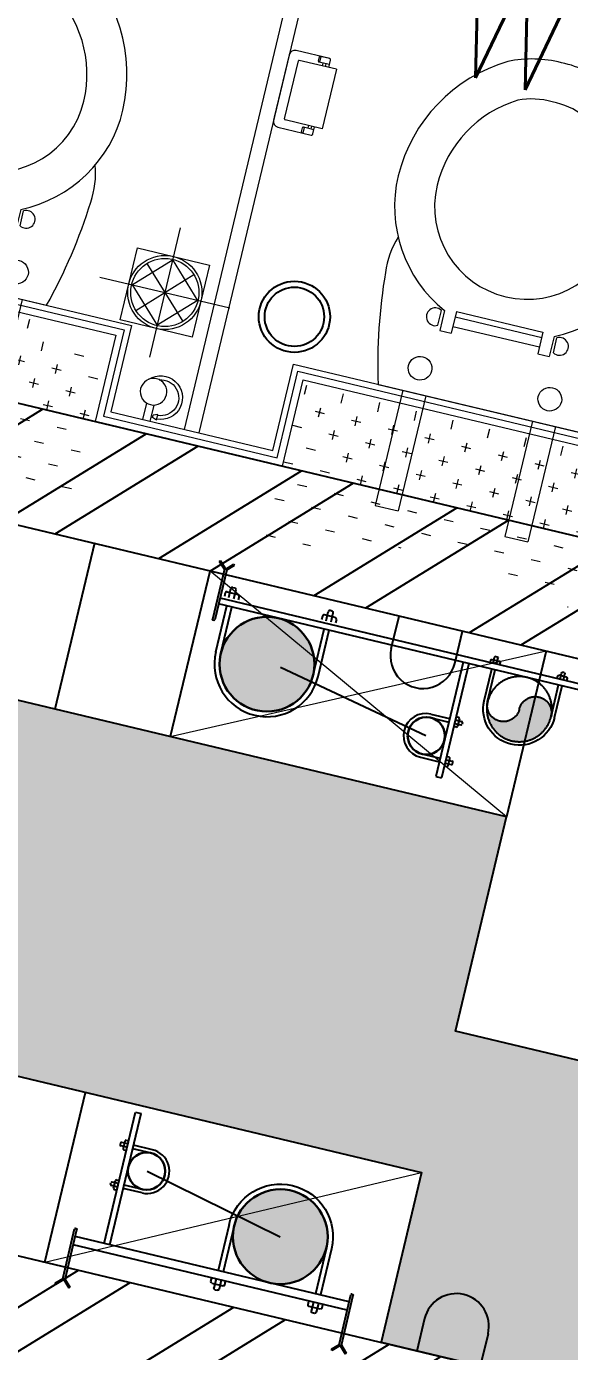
# Model space of a CAD drawing. Header units: millimetres. Extents: x 783817721 to 783927949, y 1443754877 to 1443839643.
# Drawn here: x 783834437 to 783835353, y 1443809832 to 1443812069 of the extents above; entities that cross this region are included whole.
import ezdxf

# ---------------------------------------------------------------- set-up
doc = ezdxf.new("R2010")
doc.units = ezdxf.units.MM
doc.header["$LTSCALE"] = 700
doc.header["$PDMODE"] = 32
doc.header["$PDSIZE"] = 0.35
for name, pattern in [('DASHED2', [0.375, 0.25, -0.125]), ('HIDDEN', [9.524999999999999, 6.35, -3.175]), ('HIDDEN2', [0.1875, 0.125, -0.0625])]:
    doc.linetypes.add(name, pattern=pattern)
doc.layers.get('0').update_dxf_attribs({"linetype": 'CONTINUOUS'})
doc.layers.get('Defpoints').update_dxf_attribs({"linetype": 'CONTINUOUS'})
for name, color, linetype in [('A-BEAM', 8, 'HIDDEN2'), ('A-CONSTURCTION LINE HUB-04', 7, 'DASHED2'), ('A-DIM-GRID', 3, 'CONTINUOUS'), ('A-FLOR SUNK', 250, 'CONTINUOUS'), ('A-HATCH', 8, 'CONTINUOUS'), ('A-SERVICE', 254, 'HIDDEN'), ('A-SILL', 2, 'CONTINUOUS'), ('A-TILE DROP', 8, 'CONTINUOUS'), ('A-Title', 2, 'CONTINUOUS'), ('A-WALL-XXX', 7, 'CONTINUOUS'), ('N-FIT', 9, 'CONTINUOUS'), ('PL-CLAMP', 31, 'CONTINUOUS')]:
    doc.layers.add(name, color=color, linetype=linetype)
for name, color, linetype, lineweight in [('A-CUTOUT BELOW', 8, 'HIDDEN', 5), ('A-INT-FIXTURE', 250, 'CONTINUOUS', 9), ('PL-LCS-WP', 93, 'HIDDEN', 35), ('PL-SP', 190, 'CONTINUOUS', 25)]:
    doc.layers.add(name, color=color, linetype=linetype, lineweight=lineweight)
doc.styles.add('ROMANS', font='romans.shx')
doc.dimstyles.new('A-DIM-GRID-100', dxfattribs={"dimscale": 100, "dimtxt": 3, "dimasz": 2.25, "dimexe": 0.18, "dimexo": 0, "dimgap": 0.75, "dimtad": 1, "dimdec": 0, "dimzin": 0, "dimdsep": 46, "dimtxsty": 'ROMANS', "dimblk": 'AR-DIM-ARROW', "dimcen": 2, "dimclrd": 256, "dimclre": 8, "dimclrt": 7, "dimaunit": 1, "dimadec": 0, "dimazin": 0, "dimtfac": 1, "dimtdec": 0, "dimtix": 1, "dimtofl": 0, "dimtmove": 2, "dimatfit": 3, "dimldrblk": 'AR-LED-ARROW', "dimfxl": 0.18, "dimtolj": 1, "dimtzin": 0, "dimlwd": -1, "dimlwe": -1, "dimarcsym": 0})

# ---------------------------------------------------------------- blocks, each defined once
blk = doc.blocks.new('FLR TRAP 5')
for p, q in [((-1.45448e-11, 112.5000000000145), (-1.45448e-11, -112.4999999999854)), ((-62.50000000001454, 62.50000000001454), (62.49999999998546, 62.50000000001454)), ((-62.50000000001454, -62.49999999998546), (-62.50000000001454, 62.50000000001454)), ((1.007608666419407, 57.57615116132364), (-57.57615116129453, -1.0076086663612)), ((-1.007608666332082, 57.57615116132364), (57.57615116132365, -1.0076086663612)), ((62.49999999998546, 62.50000000001454), (62.49999999998546, -62.49999999998546)), ((40.71872086507211, 40.71872086507209), (-40.71872086510119, -40.718720865043)), ((-40.71872086510119, 40.71872086507209), (40.71872086507211, -40.718720865043)), ((112.4999999999854, 1.45448e-11), (-112.5000000000145, -1.4559e-11)), ((-57.57615116129453, 1.007608666419393), (1.007608666419407, -57.57615116129455)), ((57.57615116132365, 1.007608666419393), (-1.007608666332082, -57.57615116129455)), ((62.49999999998546, -62.49999999998546), (-62.50000000001454, -62.49999999998546))]:
    blk.add_line(p, q)
for radius in [62.58496728986274, 57.58496728986274]:
    blk.add_circle((-1.45448e-11, 1.45448e-11), radius)
blk = doc.blocks.new('B8-AR-2000$0$HEALTH FAU P 1')
for p, q in [((0, 0), (0, 28.38904564197765)), ((12.69999999995343, 0), (12.69999999995343, 28.38904564197765)), ((22.2275324047514, 13.93403204795504), (14.81600070018612, 11.29902724169005)), ((14.81600070018612, 7.097202625189311), (14.81600070018612, 11.29902724169005)), ((22.2275324047514, 4.462197818924324), (14.81600070018612, 7.097202625189311)), ((22.2275324047514, 4.462197818924324), (22.2275324047514, 13.93403204795504))]:
    blk.add_line(p, q)
at = {"extrusion": (0, 0, -1)}
for centre, major_axis, ratio, start_param, end_param in [((6.349999999976716, 49.90918335852165), (15.8656677662643, 15.8656677662643), 0.9999999999997597, 3.926990816987361, 10.21017612416694), ((20.34574648247508, 42.90917936847107), (-26.04532086802537, 26.04532086802537), 0.9999999999995175, 6.27066274381938, 10.15906509699235), ((20.34574648247508, 42.90917936847107), (-21.55519280749815, 21.55519280749815), 0.9999999999997758, 0.4695714506295328, 3.865220544000678)]:
    blk.add_ellipse(centre, major_axis=major_axis, ratio=ratio, start_param=start_param, end_param=end_param, dxfattribs=at)
blk = doc.blocks.new('EWC 2')
for p, q in [((-0.0003062749880841, 175.0000837584551), (0.0009062749880896, -175.0000837584061)), ((-0.0001590365569848, 132.4999999991996), (-200.000159036557, 132.4993937245017)), ((-200.000159036557, 132.4993937245017), (-200.0000204594832, 92.49939372473456)), ((-2.04594831772e-05, 92.49999999943249), (-200.0000204594832, 92.49939372473456)), ((147.418668561826, 95.000510721773), (112.4996708794497, 95.00038974745256)), ((112.4996708794497, 95.00038974745256), (112.4997401679866, 75.00038974756899)), ((120.2653358827883, 100.2500685871782), (146.2017377619413, 100.2501584419369)), ((149.9997401679866, 75.00051966357566), (112.4997401679866, 75.00038974756899)), ((124.5247435141354, 75.00043140731573), (124.5252631781623, -74.99956859178205)), ((141.0085677036477, 75.000488514328), (141.009087367689, -74.99951148476978)), ((149.9997401679866, 75.00051966357566), (150.0002598320134, -74.99948033552212)), ((150.0002598320134, -74.99948033552212), (112.5002598320134, -74.9996102515288)), ((112.5002598320134, -74.9996102515288), (112.5003291205503, -94.99961025141235)), ((0.0006204594831829, -92.49999999943249), (-199.9993795405168, -92.50060627413038)), ((-199.9993795405168, -92.50060627413038), (-199.999240963443, -132.5006062738975)), ((147.4193268029266, -94.99948927709197), (112.5003291205503, -94.99961025141235)), ((120.2660304979581, -100.2492352838599), (146.2024323771111, -100.2491454291012)), ((0.0007590365569905, -132.4999999991996), (-199.999240963443, -132.5006062738975))]:
    blk.add_line(p, q)
for centre, major_axis, ratio, start_param, end_param in [((349.9999999999708, 0.0012125493812645), (223.7499982217596, 0.02822001601382641), 0.9999999999940067, 1.569950856247431, 2.702970937519568), ((348.5653083877914, -43.65291758654352), (267.4083194749343, -0.5240368236592908), 0.9999999999940166, 0.5196769025226043, 1.566788912695956), ((247.1667612637392, -710.273605546201), (919.122388601868, -3.885747080667939), 0.9999999999943672, 1.640774174495799, 1.847289609812001), ((201.7434949504314, 57.30753662680214), (106.2854850310066, -106.2854850310066), 0.9999999999995539, 2.033551095230845, 2.455928543497696), ((349.9999999997308, 0.0012125493812645), (113.2552899699446, -107.6443300730158), 0.9999999998812673, 2.331194314084761, 5.472004177913206), ((348.5653083877987, -43.65291758657263), (199.906443114038, 0.9774928439277918), 0.9999999999940432, 0.5242974367139746, 1.55903845524096), ((42.80542047708879, 112.5001482969237), (14.1421356237829, 14.1421356237829), 0.9999999999988349, -0.7853946989711857, 5.4977906082084), ((133.2335107065228, 107.7884000831545), (10.60660171783259, 10.60660171783259), 0.9999999999997942, -1.311943292146727, 2.882746547794472), ((418.6296980171173, 9.744947520040972), (-61.01197028886268, 180.4606319963003), 0.9466445239575144, 4.351186336959167, 4.832374696135421), ((418.6296980171245, 9.744947520070076), (-35.8299443303299, 114.2030516416982), 0.9430540716306229, 4.342807645496122, 4.835174699858091), ((418.6297655283852, -9.7420468958881), (61.0105029442611, 180.4604130052969), 0.9466479392239276, 4.592402835895807, 5.073570867042794), ((418.6297655283924, -9.7420468958881), (35.82869504975697, 114.2018401050401), 0.9430663098829936, 4.589601683455149, 5.081943754183982), ((348.5650059147447, 43.65533274355397), (199.9053483197305, 1.180340603060181), 0.9999999999940726, -1.569825667739491, -0.5350846492127428), ((348.5650059147374, 43.65533274352489), (267.40740206461, 0.8747914394098621), 0.9999999999940501, -1.568093667666396, -0.5209816574932074), ((42.80619997312895, -112.4998517017375), (14.1421356237829, 14.1421356237829), 0.9999999999988349, -0.7853946989711857, 5.4977906082084), ((133.2342575533767, -107.7874769250484), (10.60660171782754, -10.60660171782754), 0.9999999999997232, 3.400445688240003, 7.595135528177604), ((349.9999999999708, 0.0012125493812645), (223.7358957197013, -2.512263343571392), 0.9999999999939564, 3.591323404061699, 4.724343485334036), ((247.1618398759166, 710.2753181114531), (649.9234817478236, 649.9234817478236), 0.9999999999997438, 3.654732108649438, 3.861247543966752), ((201.743892021128, -57.30613877427825), (106.2854850310215, 106.2854850310215), 0.999999999999474, 3.827263692535608, 4.249641140802451)]:
    blk.add_ellipse(centre, major_axis=major_axis, ratio=ratio, start_param=start_param, end_param=end_param)
blk = doc.blocks.new('TPH 1 P')
for p, q in [((54.08000094297849, 0.0002394931115077), (-54.08000094297849, -0.0002394931115077)), ((-68.82904856504858, -9.833032253624763), (-68.82879247481281, -67.66083062279074)), ((-54.08000094297849, -0.0002394931115077), (-58.99636466504118, -0.0002612652214111)), ((-54.07963218413164, -83.2697650886447), (-54.07991766879961, -18.8044008182668)), ((-52.85083218129687, -17.57530444472365), (47.93462412151171, -17.57485811658705)), ((49.16400597975195, -83.26930787445315), (49.16372049506939, -18.80394360413345)), ((63.91303079444447, -68.28637623668043), (63.9127719313785, -9.832444406862463)), ((-68.82885506959967, -53.5262849218169), (-58.99612762540157, -53.5262413775971)), ((-67.59977774663814, -50.45355215251482), (-60.22523216350048, -50.45351949434995)), ((-58.99605414455976, -70.11896893966048), (-58.99613578994276, -51.68260498183816)), ((-54.0797388112241, -59.19227457671229), (-58.99610253330133, -59.19229634882221)), ((-54.07971551459734, -64.45289219632548), (-58.99607923666002, -64.45291396843538)), ((49.16389935265947, -59.19181736257892), (54.08026307472215, -59.19179559046903)), ((49.16392264928624, -64.45243498219213), (54.0802863713489, -64.45241321008221)), ((54.08031146346371, -70.11846818130732), (54.08022981808068, -51.68210422348501)), ((54.08023798262188, -53.52574061924395), (63.91296542681999, -53.52569707502414)), ((55.30931530558341, -50.45300784994186), (62.68386088872109, -50.452975191777)), ((63.91303079444091, -68.28637623668432), (63.91295726227879, -51.68206067926518)), ((-66.37059972769742, -70.11900159782533), (-54.07969042248254, -70.11894716755057)), ((49.16400597975195, -83.26930787445315), (-54.07963218413164, -83.2697650886447)), ((49.16394774138648, -70.11848995341721), (61.45485704659328, -70.11843552314247))]:
    blk.add_line(p, q)
for centre, radius, start, end in [((54.08004448718061, -9.83248795106715), 9.832727444275072, 0.0002537341905495, 90.00025373419057), ((-58.99632112083594, -9.8329887094049), 9.832727444275072, 90.00025373419057, 180.0002537341905), ((-52.85082673826938, -18.80439537521016), 1.229090930534384, 90.00025373419057, 180.0002537341905), ((47.93462956453917, -18.80394904713179), 1.229090930534384, 0.0002537341905495, 90.00025373419057), ((-67.59977230361066, -51.6826430830013), 1.229090930534384, 90.00025373419057, 180.0002537341905), ((-60.225226720473, -51.68261042483648), 1.229090930534384, 0.0002537341905495, 90.00025373419057), ((55.30932074861089, -51.68209878042839), 1.229090930534384, 90.00025373419057, 180.0002537341905), ((62.68386633174856, -51.68206612226353), 1.229090930534384, 0.0002537341905495, 90.00025373419057), ((-66.37061061375239, -67.66081973673573), 2.458181861068768, 180.0002537341905, 270.0002537341906), ((61.45484616053835, -67.6602536620978), 2.458181861068768, 270.0002537341906, 0.0002537341905495)]:
    blk.add_arc(centre, radius, start, end)
blk = doc.blocks.new('bia')
at = {"layer": 'N-FIT'}
for radius in [60.0760000024455, 50.0760000024455]:
    blk.add_circle((-13644341.22740025, -3898555.232979853, -1.11760232471e-05), radius, dxfattribs=at)
blk = doc.blocks.new('125')
at = {"layer": 'A-INT-FIXTURE'}
h = blk.add_hatch(dxfattribs=at)
h.set_pattern_fill('CROSS', color=256, scale=4.999999999999986, angle=13.41739695793953)
h.set_pattern_definition([(0, (71653.34077888727, -28910.9004368782), (31.74999999999996, 31.74999999999995), [15.87499999999998, -47.62499999999988]), (90, (71661.27828007936, -28918.83793950081), (-31.74999999999995, 31.74999999999996), [15.87499999999998, -47.62499999999988])])
h.paths.add_polyline_path([(274940.2121209502, -3426.246198177338), (275540.212120235, -3426.246201515198), (275540.2121192813, -3576.246240854263), (274940.2121190429, -3576.246238231659)])
h = blk.add_hatch(dxfattribs=at)
h.set_pattern_fill('CROSS', color=256, scale=4.999999999999986, angle=13.41739695793953)
h.set_pattern_definition([(0, (72578.34074604511, -28910.90044403076), (31.74999999999996, 31.74999999999995), [15.87499999999998, -47.62499999999988]), (90, (72586.27824664116, -28918.83794498444), (-31.74999999999995, 31.74999999999996), [15.87499999999998, -47.62499999999988])])
h.paths.add_polyline_path([(275865.212087512, -3426.246204853058), (276465.2120866179, -3426.246208667755), (276465.2120859623, -3576.246247529984), (275865.2120853662, -3576.246243953705)])
blk.add_line((277865.2132127881, -3576.246162891388), (272940.2132142782, -3576.246353149414), dxfattribs=at)
for points in [[(274928.2131232619, -3414.246209383011), (275552.2108212709, -3414.246185302734), (275552.2108274102, -3564.246251821518), (275853.2130957246, -3564.246239185333), (275853.2130900621, -3414.246295213699), (276477.2108246684, -3414.246269702911), (276477.2108315229, -3564.246263980865), (276979.6792271733, -3564.246010065079), (276979.679220736, -3414.246003866196), (277603.6792208552, -3414.245982408524), (277603.6792273521, -3564.246100187302), (277953.2133518457, -3564.24375295639), (277953.2131885886, -2238.243680000305), (277853.2133536935, -2238.243680000305), (277853.2130966187, -764.246164560318), (280365.2131065726, -764.2460706233978)], [(274918.213122189, -3404.246210336685), (275562.2108203769, -3404.246185064316), (275562.2108271718, -3554.246250867844), (275843.2130951881, -3554.246238708496), (275843.2130895853, -3404.246294975281), (276487.210824728, -3404.246270179749), (276487.2108312249, -3554.246258497238), (276969.6792264581, -3554.246015310287), (276969.6792206764, -3404.246005773544), (277613.679219842, -3404.245981216431), (277613.6792271137, -3554.246037006378), (277943.2133495212, -3554.243813753128), (277943.2131900787, -2248.243680715561), (277843.2133551836, -2248.243679285049), (277843.2130947709, -754.2461657524109), (280365.213105917, -754.2460699081421)], [(275690.2131211162, -3554.246227025986), (275690.2130555511, -2051.246220588684)], [(275715.2130554318, -2051.246219873428), (275715.2131223679, -3554.246227741241)]]:
    blk.add_lwpolyline(points, dxfattribs=at)
for points in [[(274940.2121209502, -3426.246198177338), (275540.212120235, -3426.246201515198), (275540.2121192813, -3576.246240854263), (274940.2121190429, -3576.246238231659)], [(275865.212087512, -3426.246204853058), (276465.2120866179, -3426.246208667755), (276465.2120859623, -3576.246247529984), (275865.2120853662, -3576.246243953705)]]:
    blk.add_lwpolyline(points, close=True, dxfattribs=at)
for name, p, rotation in [('EWC 2', (275240.2119714022, -3404.246496915817), 89.99999933100982), ('EWC 2', (276165.2119566202, -3404.246582269669), 89.99999933100982), ('FLR TRAP 5', (275604.1521539688, -3336.955320119858, -1.205304405017795e-05), 90.00000050817812), ('bia', (-3622729.092550457, 13641015.06248403, 1.117602324707929e-05), 90.0000006153851), ('B8-AR-2000$0$HEALTH FAU P 1', (275618.1108418107, -3554.246177434921), 0.0003576678417911068)]:
    blk.add_blockref(name, p, dxfattribs=dict(at, rotation=rotation))
at = {"layer": 'A-INT-FIXTURE', "extrusion": (1.925920393495632e-33, 0, -1), "xscale": -1.000000000000002, "zscale": -1.000000000000002, "rotation": 269.9983215269958}
blk.add_blockref('TPH 1 P', (-275715.0058038831, -2952.246293783188), dxfattribs=at)
at = {"layer": 'A-TILE DROP', "insert": (275926.0894654393, -2662.86575627327), "char_height": 200.0000000000002, "attachment_point": 1, "rotation": 6.655714601406955e-08, "style": 'ROMANS'}
blk.add_mtext_dynamic_manual_height_columns('\\pxqc;WC', width=473.7160888731203, gutter_width=12.50000000000002, heights=[0], dxfattribs=at)
blk = doc.blocks.new('AR-DIM-ARROW')
for p, q in [((0, -0.5), (0, 0.5)), ((-1, 0), (0, 0))]:
    blk.add_line(p, q)
at = {"color": 6}
blk.add_line((-0.3535533905933335, -0.3535533905933335), (0.3535533905933335, 0.3535533905933335), dxfattribs=at)
blk = doc.blocks.new('*D98')
at = {"layer": 'A-DIM-GRID', "color": 8, "transparency": 16777216}
for p, q in [((783842163.9411302, 1443831689.779889), (783830343.2802594, 1443834509.65203)), ((783832014.7721014, 1443788259.414753), (783819994.1495955, 1443791126.988647))]:
    blk.add_line(p, q, dxfattribs=at)
at = {"layer": 'A-DIM-GRID', "transparency": 16777216}
blk.add_line((783830308.5792177, 1443834286.616522), (783820063.8680339, 1443791341.670597), dxfattribs=at)
at = {"layer": 'Defpoints', "color": 0, "transparency": 16777216}
for p in [(783842163.9411302, 1443831689.779889), (783820011.6582937, 1443791122.811868), (783832014.7721014, 1443788259.414753)]:
    blk.add_point(p, dxfattribs=at)
at = {"layer": 'A-DIM-GRID', "transparency": 16777216, "xscale": 225, "yscale": 225, "zscale": 225}
for p, rotation in [((783830360.7889577, 1443834505.475251), 76.58260137386257), ((783820011.6582937, 1443791122.811868), 256.5826013738626)]:
    blk.add_blockref('AR-DIM-ARROW', p, dxfattribs=dict(at, rotation=rotation))
at = {"layer": 'A-DIM-GRID', "color": 7, "transparency": 16777216, "insert": (783824967.3648973, 1443812866.3533), "char_height": 300, "attachment_point": 5, "rotation": 76.5826013738626, "style": 'ROMANS'}
blk.add_mtext('\\A1;44600', dxfattribs=at)
blk = doc.blocks.new('AR-LED-ARROW')
for p, q in [((-0.3535533905933335, 0.3535533905933335), (-0.3818376618407981, 0.3252691193458723)), ((0, 0), (-0.3818376618407981, 0.3252691193458723)), ((0, 0), (-0.3535533905933335, 0.3535533905933335)), ((0, 0), (-1, 0)), ((0, 0), (-0.3818376618407981, -0.3252691193458723)), ((0, 0), (-0.3535533905933335, -0.3535533905933335)), ((-0.3535533905933335, -0.3535533905933335), (-0.3818376618407981, -0.3252691193458723))]:
    blk.add_line(p, q)
blk = doc.blocks.new('*D99')
at = {"layer": 'A-DIM-GRID', "color": 8, "transparency": 16777216}
for p, q in [((783830850.3232619, 1443824219.385974), (783834035.6101902, 1443837571.835761)), ((783922822.1838353, 1443802938.892019), (783925858.5459169, 1443815667.061613))]:
    blk.add_line(p, q, dxfattribs=at)
at = {"layer": 'A-DIM-GRID', "transparency": 16777216}
blk.add_line((783834250.2921414, 1443837502.117328), (783925635.5104083, 1443815701.762649), dxfattribs=at)
at = {"layer": 'Defpoints', "color": 0, "transparency": 16777216}
for p in [(783830850.3232619, 1443824219.385974), (783925854.3691382, 1443815649.552914), (783922822.1838353, 1443802938.892019)]:
    blk.add_point(p, dxfattribs=at)
at = {"layer": 'A-DIM-GRID', "transparency": 16777216, "xscale": 225, "yscale": 225, "zscale": 225}
for p, rotation in [((783834031.4334115, 1443837554.327062), 166.5826029587621), ((783925854.3691382, 1443815649.552914), 346.5826029587622)]:
    blk.add_blockref('AR-DIM-ARROW', p, dxfattribs=dict(at, rotation=rotation))
at = {"layer": 'A-DIM-GRID', "color": 7, "transparency": 16777216, "insert": (783879995.1110089, 1443826820.798718), "char_height": 300, "attachment_point": 5, "rotation": 346.5826029587621, "style": 'ROMANS'}
blk.add_mtext('\\A1;94400', dxfattribs=at)
blk = doc.blocks.new('sp')
at = {"layer": 'PL-SP'}
h = blk.add_hatch(color=250, dxfattribs=at)
edge = h.paths.add_edge_path()
edge.add_ellipse((14139283.57134285, -5093984.224951903), major_axis=(38.89087296528579, 38.89087296528579), ratio=0.99999999999868, start_angle=45.00000000003781, end_angle=225.0000000000378)
edge.add_ellipse((14139283.57134285, -5093984.224951903), major_axis=(38.89087296528579, 38.89087296528579), ratio=0.99999999999868, start_angle=225.0000000000378, end_angle=405.0000000000378)
at = {"layer": 'PL-CLAMP'}
for p, q in [((14139206.08907535, -5093925.024951897, -0.0123569495943958), (14139206.08907535, -5093927.424951917, -0.0123569495943958)), ((14139218.57103749, -5093923.224951906, -0.0123569495943958), (14139207.88907536, -5093923.224951906, -0.0123569495943958)), ((14139218.57103749, -5093929.224951905, -0.0123569495943958), (14139207.88907536, -5093929.224951905, -0.0123569495943958)), ((14139212.57103746, -5093919.716403799, -0.0123569495943958), (14139212.57103746, -5093932.733500011, -0.0123569495943958)), ((14139214.37103747, -5093917.916403811, -0.0123569495943958), (14139218.57103749, -5093917.916403811, -0.0123569495943958)), ((14139283.57148116, -5093923.224951906, -2.7281923219e-06), (14139228.57134279, -5093923.224951906, -2.7281923219e-06)), ((14139283.57148116, -5093929.224951905, -2.7281822521e-06), (14139228.57134279, -5093929.224951905, -2.7281822521e-06)), ((14139214.37103747, -5093934.5335, -0.0123569495943958), (14139218.57103749, -5093934.5335, -0.0123569495943958)), ((14139212.57103746, -5094048.73350001, -0.0123569495943958), (14139212.57103746, -5094035.716403801, -0.0123569495943958)), ((14139214.37103747, -5094033.916403811, -0.0123569495943958), (14139218.57103749, -5094033.916403811, -0.0123569495943958)), ((14139206.08907535, -5094043.424951914, -0.0123569495943958), (14139206.08907535, -5094041.024951894, -0.0123569495943958)), ((14139218.57103749, -5094039.224951905, -0.0123569495943958), (14139207.88907536, -5094039.224951905, -0.0123569495943958)), ((14139218.57103749, -5094045.224951903, -0.0123569495943958), (14139207.88907536, -5094045.224951903, -0.0123569495943958)), ((14139214.37103747, -5094050.533499998, -0.0123569495943958), (14139218.57103749, -5094050.533499998, -0.0123569495943958)), ((14139283.57134285, -5094039.224951905, -2.7281822521e-06), (14139228.57134279, -5094039.224951905, -2.7281822521e-06)), ((14139283.57134285, -5094045.224951905, -2.7281721823e-06), (14139228.57134279, -5094045.224951905, -2.7281721823e-06))]:
    blk.add_line(p, q, dxfattribs=at)
for centre, radius, start, end in [((14139207.88907536, -5093925.024951897, -0.0123569495943958), 1.800000008353963, 90, 180), ((14139207.88907536, -5093927.424951917, -0.0123569495943958), 1.800000008353963, 180, 270), ((14139214.37103747, -5093919.716403799, -0.0123569495943958), 1.800000008353963, 90, 180), ((14139283.57134285, -5093984.224951903, -2.7281822521e-06), 61.00000003168171, 270, 90), ((14139214.37103747, -5093932.73350001, -0.0123569495943958), 1.800000008353963, 180, 270), ((14139214.37103747, -5094035.716403801, -0.0123569495943958), 1.800000008353963, 90, 180), ((14139207.88907536, -5094041.024951894, -0.0123569495943958), 1.800000008353963, 90, 180), ((14139207.88907536, -5094043.424951914, -0.0123569495943958), 1.800000008353963, 180, 270), ((14139214.37103747, -5094048.73350001, -0.0123569495943958), 1.800000008353963, 180, 270)]:
    blk.add_arc(centre, radius, start, end, dxfattribs=at)
at = {"layer": 'PL-SP', "lineweight": 30}
blk.add_circle((14139283.57134285, -5093984.224951903, -0.0123231995124083), 55.00000000001675, dxfattribs=at)
blk = doc.blocks.new('vp')
at = {"layer": 'PL-CLAMP'}
for p, q in [((14139306.69569263, -5093584.161550824, -0.0123231995124083), (14139306.69569263, -5093588.361550841, -0.0123231995124083)), ((14139308.49569262, -5093582.361550816, -0.0123231995124083), (14139321.51278884, -5093582.361550816, -0.0123231995124083)), ((14139312.00424073, -5093588.361550841, -0.0123231995124083), (14139312.00424073, -5093577.67958871, -0.0123231995124083)), ((14139313.80424072, -5093575.879588704, -0.0123231995124083), (14139316.20424074, -5093575.879588704, -0.0123231995124083)), ((14139318.00424073, -5093588.361550841, -0.0123231995124083), (14139318.00424073, -5093577.67958871, -0.0123231995124083)), ((14139323.31278883, -5093584.161550824, -0.0123231995124083), (14139323.31278883, -5093588.361550841, -0.0123231995124083)), ((14139375.69569263, -5093584.161550824, -0.0123231995124083), (14139375.69569263, -5093588.361550841, -0.0123231995124083)), ((14139390.51278883, -5093582.361550816, -0.0123231995124083), (14139377.49569262, -5093582.361550816, -0.0123231995124083)), ((14139381.00424073, -5093588.361550841, -0.0123231995124083), (14139381.00424073, -5093577.67958871, -0.0123231995124083)), ((14139385.20424074, -5093575.879588704, -0.0123231995124083), (14139382.80424071, -5093575.879588704, -0.0123231995124083)), ((14139387.00424073, -5093588.361550841, -0.0123231995124083), (14139387.00424073, -5093577.67958871, -0.0123231995124083)), ((14139392.31278882, -5093584.161550824, -0.0123231995124083), (14139392.31278882, -5093588.361550841, -0.0123231995124083)), ((14139312.00424073, -5093630.862988118, -0.0123231995224781), (14139312.00424073, -5093598.36298806, -0.0123231995224781)), ((14139318.00424073, -5093630.862988118, -0.0123231995124083), (14139318.00424073, -5093598.36298806, -0.0123231995124083)), ((14139381.00424073, -5093630.862988118, -0.0123231995124083), (14139381.00424073, -5093598.36298806, -0.0123231995124083)), ((14139387.00424073, -5093630.862988118, -0.0123231995023385), (14139387.00424073, -5093598.36298806, -0.0123231995023385))]:
    blk.add_line(p, q, dxfattribs=at)
for centre, radius, start, end in [((14139308.49569262, -5093584.161550824, -0.0123231995124083), 1.800000008353963, 90, 180), ((14139313.80424072, -5093577.67958871, -0.0123231995124083), 1.800000008353963, 90, 180), ((14139316.20424074, -5093577.67958871, -0.0123231995124083), 1.800000008353963, 0, 90), ((14139321.51278884, -5093584.161550824, -0.0123231995124083), 1.800000008353963, 0, 90), ((14139377.49569262, -5093584.161550824, -0.0123231995124083), 1.800000008353963, 90, 180), ((14139382.80424071, -5093577.67958871, -0.0123231995124083), 1.800000008353963, 90, 180), ((14139385.20424074, -5093577.67958871, -0.0123231995124083), 1.800000008353963, 0, 90), ((14139390.51278883, -5093584.161550824, -0.0123231995124083), 1.800000008353963, 0, 90), ((14139349.50424073, -5093630.862988118, -0.0123231995124083), 37.50000003167453, 180, 0)]:
    blk.add_arc(centre, radius, start, end, dxfattribs=at)
at = {"layer": 'PL-SP', "lineweight": 30}
blk.add_circle((14139349.50424073, -5093629.861609673, -0.012323199512101), 31.50000000000959, dxfattribs=at)
blk = doc.blocks.new('cl')
at = {"layer": 'PL-CLAMP'}
for p, q in [((128378.9999997007, 58456.62405022628), (128378.9999997013, 58543.51264921503, -2.37047933993e-05)), ((128379.9999997082, 58544.51264926224, -2.37047933992e-05), (128381.9999997015, 58544.51264926224, -2.37047933992e-05)), ((128382.9999997013, 58456.62405022628), (128382.9999997014, 58543.51264921503, -2.37047933993e-05))]:
    blk.add_line(p, q, dxfattribs=at)
at = {"layer": 'PL-CLAMP', "ltscale": 0.1}
for p, q in [((128378.9999997007, 58456.62405022628), (128368.1532216632, 58445.77727223308)), ((128380.9999996936, 58455.79562313885), (128369.5674352254, 58444.36305867067)), ((128380.9999996936, 58455.79562313885), (128392.5560246766, 58444.23959812638)), ((128382.9999997013, 58456.62405022628), (128393.9702382391, 58445.65381168878)), ((128369.5674352254, 58444.36305867067), (128368.1532216632, 58445.77727223308)), ((128393.9702382391, 58445.65381168878), (128392.5560246766, 58444.23959812638))]:
    blk.add_line(p, q, dxfattribs=at)
at = {"layer": 'PL-CLAMP'}
for centre, start, end in [((128379.9999997086, 58543.51264921487, -2.37047933992e-05), 90, 180), ((128381.9999997015, 58543.51264921487, -2.37047933992e-05), 0, 90)]:
    blk.add_arc(centre, 1, start, end, dxfattribs=at)
blk = doc.blocks.new('110 WP')
blk.add_hatch(color=250).paths.add_polyline_path([(-1.8626451e-09, 3.7252903e-09, 0.9427925924915026), (-54.80957606341689, 3.230643174611032), (-54.90503569692373, 3.230643174611032, 0.4315343790801164), (-5.5879354e-09, -54.99999999627471, 0.3732728724568614), (54.44817997841164, -7.771466835401952), (53.87905046017841, -7.771466836333272, -0.8661097917272362)])
at = {"lineweight": 25}
blk.add_circle((-2.3283064e-09, -1.8626451e-09), 55.00000000027865, dxfattribs=at)
for centre, start, end in [((-27.50000000232831, 0), 0, 180), ((27.49999999953434, 0), 180, 0)]:
    blk.add_arc(centre, 27.50000000013095, start, end)
at = {"layer": 'PL-CLAMP', "linetype": 'Continuous'}
for p, q in [((-66.30854809613083, 69.20000003118184, -2.31258213476e-05), (-66.30854809528682, 65.00000001338776, -2.31258213476e-05)), ((-64.50854810705641, 71.00000003899913, -2.31258213476e-05), (-51.49145189736736, 71.00000004010508, -2.31258213476e-05)), ((-61.0000000014843, 65.00000001394075, -2.31258213476e-05), (-61.00000000174621, 75.6819621451141, -2.31258213476e-05)), ((-59.20000001240985, 77.4819621523493, -2.31258213476e-05), (-56.79999999204301, 77.4819621523493, -2.31258213476e-05)), ((-55.00000000241562, 65.00000001449371, -2.31258213476e-05), (-55.00000000267754, 75.68196214566707, -2.31258213476e-05)), ((-49.691451908031, 69.20000003176392, -2.31258213476e-05), (-49.69145190858396, 65.00000001504668, -2.31258213476e-05)), ((49.69145190832205, 69.20000003100722, -2.31258213476e-05), (49.69145190832205, 65.00000001373701, -2.31258213476e-05)), ((64.50854810708552, 71.00000003768946, -2.31258213476e-05), (51.49145189768751, 71.00000003824243, -2.31258213476e-05)), ((55.00000000270665, 65.00000001263106, -2.31258213476e-05), (55.00000000299769, 75.68196214380441, -2.31258213476e-05)), ((59.20000001299195, 77.48196215048667, -2.31258213476e-05), (56.79999999317806, 77.48196215103962, -2.31258213476e-05)), ((61.00000000206636, 65.00000001263106, -2.31258213476e-05), (61.00000000235739, 75.68196214325144, -2.31258213476e-05)), ((66.30854809645096, 69.20000002990129, -2.31258213476e-05), (66.30854809615994, 65.00000001207808, -2.31258213476e-05))]:
    blk.add_line(p, q, dxfattribs=at)
at = {"layer": 'PL-CLAMP', "lineweight": 25}
for p, q in [((-60.99999999860301, 1.27474777e-08), (-61.00000000139697, 54.99999999970895)), ((-54.99999999860301, 1.3038516e-08), (-55.00000000139698, 55)), ((54.99999999674037, 1.11758709e-08), (55.0000000023283, 55)), ((60.99999999674037, 1.05646905e-08), (61.00000000232832, 54.99999999938882))]:
    blk.add_line(p, q, dxfattribs=at)
at = {"layer": 'PL-CLAMP', "linetype": 'Continuous'}
for centre, start, end in [((-64.50854810734745, 69.20000003176392, -2.31258213476e-05), 89.99999997331958, 180), ((-59.20000001267179, 75.68196214735507, -2.31258213476e-05), 89.99999997331958, 180), ((-56.79999999288702, 75.68196214735507, -2.31258213476e-05), 0, 89.99999997331958), ((-51.49145189821138, 69.2000000323169, -2.31258213476e-05), 0, 89.99999997331958), ((51.49145189797854, 69.20000003100722, -2.31258213476e-05), 90.00000002668041, 180), ((56.79999999346911, 75.68196214549243, -2.31258213476e-05), 90.00000002668041, 180), ((59.20000001325387, 75.68196214549243, -2.31258213476e-05), 0, 90.00000002668041), ((64.50854810708552, 69.20000002990129, -2.31258213476e-05), 0, 90.00000002668041)]:
    blk.add_arc(centre, 1.800000008340336, start, end, dxfattribs=at)
at = {"layer": 'PL-CLAMP', "lineweight": 25}
blk.add_arc((-1.3969839e-09, -1.8626451e-09), 61.00000000040805, 180, 359.9995153233732, dxfattribs=at)
blk = doc.blocks.new('A$C4B190263')
at = {"layer": 'PL-CLAMP'}
for p, q in [((227.438054885868, -0.002844329923391342, 0.0007173203052092438), (227.4380640053787, -198.5397491417825, 0.0007173203052092438)), ((237.4380559587516, -0.002837654203176498, 0.0007173273769667428), (237.4380651378669, -198.539747711271, 0.0007173212159914434))]:
    blk.add_line(p, q, dxfattribs=at)
at = {"layer": 'PL-SP', "elevation": 0.0007173276872853435}
blk.add_lwpolyline([(194.9380608983338, -135.2448920439929), (-70.0584815478287, -80.0028591118753)], dxfattribs=at)
at = {"layer": 'PL-SP', "color": 8, "rotation": 270.000002856537}
blk.add_blockref('vp', (5093825.09611794, 14139214.51329661, 0.01304051982768735), dxfattribs=at)
blk = doc.blocks.new('A$C4CBC0BE0')
at = {"layer": 'PL-CLAMP', "elevation": 0.01863800586169846}
blk.add_lwpolyline([(315.4893069213394, -198.5397532105708), (325.4893080538277, -198.5397532105708)], dxfattribs=at)
at = {"color": 3}
blk.add_blockref('A$C4B190263', (88.05124291596076, -4.068788257427514e-06, 0.01792068555648922), dxfattribs=at)
at = {"layer": 'PL-CLAMP', "rotation": 179.9999999578443}
blk.add_blockref('cl', (128270.5293998375, 58515.82883473564, 0.01793683774185356), dxfattribs=at)
blk = doc.blocks.new('A$C6F102447')
blk.add_blockref('A$C4CBC0BE0', (2.473825588822365e-10, 0))
blk = doc.blocks.new('A$C2F5C70EA')
at = {"linetype": 'ByBlock'}
blk.add_blockref('A$C6F102447', (0, 0), dxfattribs=at)
blk = doc.blocks.new('A$C49835CE4')
at = {"linetype": 'ByBlock'}
blk.add_blockref('A$C2F5C70EA', (-8.658389560878277e-10, 0), dxfattribs=at)
blk = doc.blocks.new('A$C629C0964')
blk.add_blockref('A$C49835CE4', (-1.411535777151585e-09, 0))
blk = doc.blocks.new('A$C67667637')
blk.add_blockref('A$C629C0964', (3.565219230949879e-10, -4.547473508864641e-13))
blk = doc.blocks.new('A$C7B1114E8')
blk.add_blockref('A$C67667637', (1.491571310907602e-10, 0))
blk = doc.blocks.new('A$C08623267')
at = {"layer": 'PL-LCS-WP', "linetype": 'ByBlock'}
blk.add_blockref('A$C7B1114E8', (4.365574568510056e-11, 9.094947017729282e-13), dxfattribs=at)
blk = doc.blocks.new('A$C7EA967B7')
at = {"layer": 'PL-CLAMP'}
blk.add_blockref('A$C08623267', (-1.818989403545856e-11, 0), dxfattribs=at)
blk = doc.blocks.new('A$C6B7B18DE')
at = {"layer": 'PL-CLAMP'}
blk.add_blockref('A$C7EA967B7', (7.39948830582216, -9.997256711358204e-08, -0.0006005216493947805), dxfattribs=at)
blk = doc.blocks.new('A$C0D3177F9')
at = {"layer": 'PL-CLAMP'}
blk.add_blockref('A$C6B7B18DE', (0, 2.099570338032208e-06), dxfattribs=at)
blk = doc.blocks.new('A$C2DB53452')
at = {"layer": 'PL-CLAMP'}
blk.add_blockref('A$C0D3177F9', (-1.946063582101488, -0.0255179435662285), dxfattribs=at)
blk = doc.blocks.new('A$C897dcacb')
at = {"linetype": 'ByBlock'}
blk.add_blockref('A$C2DB53452', (0, 0), dxfattribs=at)
blk = doc.blocks.new('A$C7d5ec4e2')
at = {"layer": 'A-SERVICE', "linetype": 'ByBlock', "ltscale": 5}
for p, q in [((-64600.02914708854, -1856.517826348962, 0.0007173276699038001), (-64600.02915030719, -1800.353947192849)), ((-64490.0291464925, -1856.51782658738, 0.0007173276699038001), (-64490.02914994957, -1800.353940755547)), ((-64282.79830026628, -2944.189972192467, 0.0007173276726323001), (-64282.79829657079, -3000.353858977975)), ((-64172.7983005047, -2944.189972669305, 0.0007173276726323001), (-64172.79829710723, -3000.353852063836))]:
    blk.add_line(p, q, dxfattribs=at)
at = {"layer": 'A-SERVICE'}
for p, q in [((-64261.32334867032, -1841.133108555223, 7.383056299995855e-09), (-64900.76008364554, -1841.133099260216, 7.383056299995855e-09)), ((-64261.32334867722, -1851.133109044455, 7.383056299995855e-09), (-64900.76008365296, -1851.133101016949, 7.383056299995855e-09)), ((-64838.23355256199, -2946.084258587809, -2.41069784459e-05), (-64838.23354147552, -2718.197473795863, -2.41140502031e-05)), ((-64838.23354147552, -2718.197473795863, -2.41140502031e-05), (-64828.23354153513, -2718.197473795863, -2.41140502031e-05)), ((-64828.23355083345, -2946.084259541483, -2.41140502031e-05), (-64828.23354153513, -2718.197473795863, -2.41140502031e-05)), ((-64412.96501951097, -2946.084272654505, -2.4106668127e-05), (-64888.23355309843, -2946.084257395716, -2.4106668127e-05)), ((-64412.96501909374, -2960.630172284098, -2.4106668127e-05), (-64888.23355291961, -2960.63015344903, -2.4106668127e-05))]:
    blk.add_line(p, q, dxfattribs=at)
at = {"layer": 'A-SERVICE', "elevation": -2.4106668127e-05}
blk.add_lwpolyline([(-64795.68975900291, -2810.842214377375), (-64551.69228927969, -2866.084269793482)], dxfattribs=at)
at = {"layer": 'A-SERVICE', "linetype": 'ByBlock', "ltscale": 5}
for centre, start, end in [((-64545.0291465521, -1856.51782658738, 0.0007173276699038001), 180, 0), ((-64227.79830062391, -2944.189972907723, 0.0007173276726323001), 0, 180)]:
    blk.add_arc(centre, 55.00000000000001, start, end, dxfattribs=at)
at = {"layer": 'A-SERVICE'}
for name, p in [('A$C897dcacb', (-64797.74286545828, -1851.133102310225, 7.382070045525158e-09)), ('cl', (-193271.2335500586, -61477.13653925226, -8.445950040099993e-06)), ('cl', (-192791.9650161731, -61477.13653686807, -0.0007211289834581001))]:
    blk.add_blockref(name, p, dxfattribs=at)
for p, xscale, yscale, zscale, rotation in [((7344634.842977822, 20564299.133522, 0.01792466121830021), 1.454545454545447, 1.454545454545447, 1.454545454545447, 269.9999970411321), ((7344879.11284448, -20569097.01983693, -0.0007374660756653002), -1.454545454545446, 1.454545454545446, 1.454545454545445, 269.9999977857626)]:
    blk.add_blockref('sp', p, dxfattribs=dict(at, xscale=xscale, yscale=yscale, zscale=zscale, rotation=rotation))
at = {"layer": 'A-SERVICE', "linetype": 'ByBlock', "xscale": -1, "rotation": 359.9999978083399}
blk.add_blockref('110 WP', (-64366.07191914321, -1906.133104831399, 7.393126099997294e-09), dxfattribs=at)
at = {"layer": 'A-SERVICE', "rotation": 89.9999976715476}
blk.add_blockref('vp', (-5158427.171145128, -14142160.1394532, 0.012299085472275), dxfattribs=at)
blk = doc.blocks.new('A$C3df1e9b8')
at = {"layer": 'A-Title'}
blk.add_blockref('A$C7d5ec4e2', (66974.99810868502, 3000.044127464294), dxfattribs=at)

msp = doc.modelspace()

# ---------------------------------------------------------------- hatches: boundary and pattern name
at = {"layer": 'A-CONSTURCTION LINE HUB-04'}
h = msp.add_hatch(dxfattribs=at)
h.set_pattern_fill('ANGLE', color=1)
h.set_pattern_definition([(346.5826029032744, (783811518.0437944, 1443793817.24015), (1.620822193343547, 6.794347681533895), [5.08, -1.905]), (76.58260290327445, (783811518.0437944, 1443793817.24015), (-6.794347681533895, 1.620822193343548), [5.079999999999999, -1.905])])
edge = h.paths.add_edge_path()
edge.add_line((783836230.159646, 1443811002.010445), (783835220.7714517, 1443806770.741666))
at = {"layer": 'A-FLOR SUNK', "linetype": 'ByBlock'}
h = msp.add_hatch(dxfattribs=at)
h.set_pattern_fill('ANGLE', color=256, scale=9.999999999999995, angle=3.776439897353565e-05)
h.set_pattern_definition([(346.5826406474884, (783862692.5984559, 1443770388.39089), (16.20817717493234, 67.94348749266554), [50.79999999999998, -19.04999999999999]), (76.58264064748836, (783862692.5984559, 1443770388.39089), (-67.94348749266554, 16.20817717493235), [50.79999999999998, -19.04999999999999])])
h.paths.add_polyline_path([(783835034.8633033, 1443809847.868378), (783837223.558924, 1443809325.750627), (783837348.8623953, 1443809851.012038), (783836808.7709827, 1443809979.8529), (783836880.7034035, 1443810281.387389), (783836686.1623102, 1443810327.796041), (783836614.2298594, 1443810026.261426), (783835160.1576154, 1443810373.135895), (783835246.5368096, 1443810735.230916), (783834447.3392512, 1443810925.882535), (783833995.3057544, 1443811033.716843), (783833995.1592486, 1443811033.102704), (783833276.7736267, 1443811204.476326), (783833343.6899537, 1443811484.983353), (783832949.5148759, 1443811579.01559), (783832812.4508187, 1443811004.454814), (783834414.3689891, 1443810622.31003), (783834341.3445567, 1443810316.196986), (783835103.2176704, 1443810134.449258)])
at = {"layer": 'A-HATCH'}
h = msp.add_hatch(dxfattribs=at)
h.set_pattern_fill('ANSI32', color=256, scale=19.99999999999999, angle=3.774722192838826e-05, style=0)
h.set_pattern_definition([(31.58264065913059, (783812088.3876706, 1443708293.096645), (-99.7701511760467, 162.2842165286223), []), (31.58264065913059, (783812175.7391644, 1443708272.258614), (-99.7701511760467, 162.2842165286223), [])])
h.paths.add_polyline_path([(783831503.8152663, 1443810690.213327), (783832476.5208853, 1443810458.170706), (783832754.9720306, 1443811625.417448), (783831782.2664142, 1443811857.46007), (783830529.2362562, 1443806604.849727), (783835271.1761506, 1443805473.641946), (783835317.5846748, 1443805668.18307), (783830770.1859043, 1443806752.982327), (783831651.9478656, 1443810449.263679), (783837512.4991804, 1443809051.206927), (783837558.9077039, 1443809245.74805), (783832671.0620087, 1443810411.762182), (783832949.5131552, 1443811579.008924), (783836767.3827114, 1443810668.241633), (783836813.7912357, 1443810862.782757), (783832023.2160624, 1443812005.59267), (783832904.9780242, 1443815701.874023), (783837452.3767941, 1443814617.074767), (783837498.7853181, 1443814811.615889), (783832756.8454255, 1443815942.823674), (783831782.2664135, 1443811857.46007)])

# ---------------------------------------------------------------- linework, layer by layer
at = {"layer": 'A-BEAM', "ltscale": 750}
msp.add_line((783835313.3062395, 1443811015.122528, -7.594029211856171e-06), (783835246.5370184, 1443810735.230866, -1.859653087439993e-08), dxfattribs=at)
at = {"layer": 'A-BEAM', "ltscale": 750, "elevation": -1.859653087440028e-08}
for points in [[(783834551.4318279, 1443811196.864514), (783834484.663605, 1443810916.978668)], [(783834745.709884, 1443811149.354415), (783834679.2052101, 1443810870.570028)], [(783834467.522423, 1443809983.215547), (783834535.8862604, 1443810269.788323)]]:
    msp.add_lwpolyline(points, dxfattribs=at)
at = {"layer": 'A-CUTOUT BELOW'}
for p, q in [((783835246.5368353, 1443810735.23091, -1.144320948565503e-06), (783834745.9743391, 1443811150.462106, -1.859653087440028e-08)), ((783834679.2048459, 1443810870.570114, -1.859653087440028e-08), (783835313.3062395, 1443811015.122528, -7.594029211856171e-06)), ((783834467.522423, 1443809983.215547, -1.859653087440028e-08), (783835103.2176704, 1443810134.449258, -1.859653087440028e-08))]:
    msp.add_line(p, q, dxfattribs=at)
at = {"layer": 'A-SILL', "elevation": -1.859653087440028e-08}
msp.add_lwpolyline([(783835034.8633033, 1443809847.868378), (783837223.558924, 1443809325.750627), (783837348.8623953, 1443809851.012038), (783836808.7709827, 1443809979.8529), (783836880.7034035, 1443810281.387389), (783836686.1623102, 1443810327.796041), (783836614.2298594, 1443810026.261426), (783835160.1576154, 1443810373.135895), (783835246.5368096, 1443810735.230916), (783834447.3392507, 1443810925.882535), (783834447.3392512, 1443810925.882535), (783833276.7736267, 1443811204.476326), (783833343.6899537, 1443811484.983353), (783832949.5148759, 1443811579.01559), (783832812.4508187, 1443811004.454814), (783834414.3689891, 1443810622.31003), (783834341.3445567, 1443810316.196986), (783835103.2176704, 1443810134.449258), (783835034.8543239, 1443809847.875971)], dxfattribs=at)
at = {"layer": 'A-WALL-XXX', "linetype": 'ByBlock'}
for p, q in [((783832023.216008, 1443812005.59263, -1.504563755474313e-08), (783836813.7911843, 1443810862.782761, -1.504563755471192e-08)), ((783832949.5131048, 1443811579.008894, -1.50456394517108e-08), (783836767.3826616, 1443810668.241637, -1.504563945168593e-08)), ((783832671.0619582, 1443810411.76215, -1.504565083355485e-08), (783837558.9076968, 1443809245.748018, -1.504565083352301e-08))]:
    msp.add_line(p, q, dxfattribs=at)

# ---------------------------------------------------------------- block references
at = {"rotation": 346.5826028830894}
msp.add_blockref('A$C3df1e9b8', (783832476.5208341, 1443810458.170673, -1.504565083355612e-08), dxfattribs=at)
at = {"layer": 'A-INT-FIXTURE', "color": 9, "rotation": 346.5826406591305}
for p in [(783567362.5777526, 1443878817.987809, -1.504560363624304e-08), (783567362.577764, 1443878817.987833, -1.50456036362428e-08)]:
    msp.add_blockref('125', p, dxfattribs=at)

# ---------------------------------------------------------------- dimensions: what is measured, and where the dimension line sits
at = {"layer": 'A-DIM-GRID'}
for base, p1, p2, angle, picture, middle in [((783925854.3691382, 1443815649.552914, -1.504574694601953e-08), (783830850.3232619, 1443824219.385974, -1.504552745188964e-08), (783922822.1838353, 1443802938.892019, -1.504552136452008e-08), 346.5826029587622, '*D99', (783879995.1110089, 1443826820.798718, -1.504574694601953e-08)), ((783820011.6582937, 1443791122.811868, -1.504563518346089e-08), (783842163.9411303, 1443831689.779889, -1.504543363000413e-08), (783832014.7721014, 1443788259.414754, -1.504585665520664e-08), 76.5826013738626, '*D98', (783824967.3648973, 1443812866.3533, -1.504563518346089e-08))]:
    dim = msp.add_linear_dim(base=base, p1=p1, p2=p2, angle=angle, dimstyle='A-DIM-GRID-100', dxfattribs=at)
    dim.commit()
    dim.dimension.update_dxf_attribs({"geometry": picture, "text_midpoint": middle})

doc.saveas('drawing.dxf')
